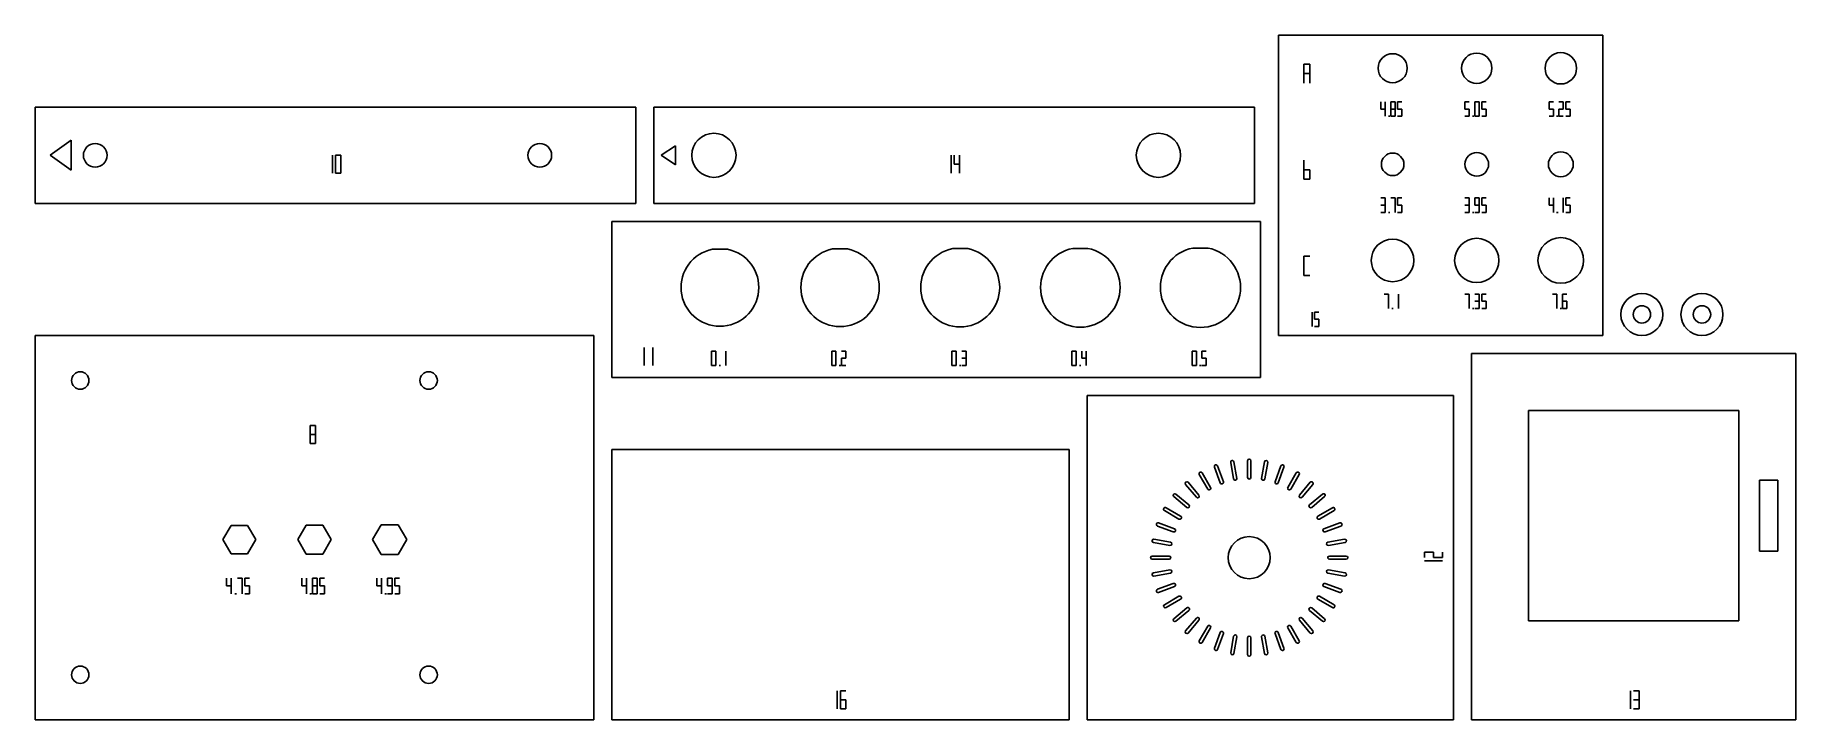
# Model space of a CAD drawing. Extents: x 0 to 293, y 0 to 114.
import ezdxf

# ---------------------------------------------------------------- set-up
doc = ezdxf.new("R2010")
doc.units = 0
doc.layers.add('CUT', color=1, linetype='CONTINUOUS')
doc.layers.add('SCORE', color=5, linetype='CONTINUOUS')

msp = doc.modelspace()

# ---------------------------------------------------------------- linework, layer by layer
at = {"layer": 'CUT'}
for p, q in [((261, 114), (207, 114)), ((207, 114), (207, 64)), ((261, 64), (261, 114)), ((100, 102), (0, 102)), ((0, 102), (0, 86)), ((100, 86), (100, 102)), ((203, 102), (103, 102)), ((103, 102), (103, 86)), ((203, 86), (203, 102)), ((6, 96.5), (2.5, 94)), ((2.5, 94), (6, 91.5)), ((6, 91.5), (6, 96.5)), ((106.6, 95.6), (104.2, 94)), ((104.2, 94), (106.6, 92.4)), ((106.6, 92.4), (106.6, 95.6)), ((0, 86), (100, 86)), ((103, 86), (203, 86)), ((204, 83), (96, 83)), ((96, 83), (96, 57)), ((204, 57), (204, 83)), ((112.7592, 78.355), (115.2408, 78.355)), ((132.7544, 78.405), (135.2456, 78.405)), ((152.7496, 78.455), (155.2504, 78.455)), ((172.7448, 78.505), (175.2552, 78.505)), ((192.74, 78.555), (195.26, 78.555)), ((93, 64), (0, 64)), ((0, 64), (0, 0)), ((93, 0), (93, 64)), ((207, 64), (261, 64)), ((293.12, 61), (239.12, 61)), ((239.12, 61), (239.12, 0)), ((293.12, 0), (293.12, 61)), ((96, 57), (204, 57)), ((236.12, 54), (175.12, 54)), ((175.12, 54), (175.12, 0)), ((236.12, 0), (236.12, 54)), ((248.62, 16.5), (248.62, 51.5)), ((248.62, 51.5), (283.62, 51.5)), ((283.62, 16.5), (283.62, 51.5)), ((172.12, 45.02), (96, 45.02)), ((96, 45.02), (96, 0)), ((172.12, 0), (172.12, 45.02)), ((194.2832, 41.1238), (195.6832, 38.6989)), ((196.338, 42.082), (197.2956, 39.4508)), ((196.8548, 42.2701), (197.8124, 39.639)), ((199.0448, 42.8569), (199.531, 40.0994)), ((199.5864, 42.9524), (200.0726, 40.1949)), ((201.845, 43.15), (201.845, 40.35)), ((202.395, 43.15), (202.395, 40.35)), ((204.6536, 42.9524), (204.1674, 40.1949)), ((205.1952, 42.8569), (204.709, 40.0994)), ((207.3852, 42.2701), (206.4276, 39.639)), ((207.902, 42.082), (206.9444, 39.4508)), ((209.9568, 41.1238), (208.5568, 38.6989)), ((191.5283, 39.1949), (193.3281, 37.0499)), ((191.9496, 39.5484), (193.7494, 37.4035)), ((193.8068, 40.8488), (195.2068, 38.4239)), ((210.4332, 40.8488), (209.0332, 38.4239)), ((212.2904, 39.5484), (210.4906, 37.4035)), ((212.7117, 39.1949), (210.9119, 37.0499)), ((287.105, 39.925), (287.105, 28.075)), ((290.135, 39.925), (287.105, 39.925)), ((290.135, 39.925), (290.135, 28.075)), ((188.2712, 35.3132), (190.6961, 33.9132)), ((189.5716, 37.1704), (191.7165, 35.3706)), ((189.9251, 37.5917), (192.0701, 35.7919)), ((214.3149, 37.5917), (212.1699, 35.7919)), ((214.6684, 37.1704), (212.5235, 35.3706)), ((215.9688, 35.3132), (213.5439, 33.9132)), ((32.6288, 32.375), (31.2576, 30)), ((35.3712, 32.375), (32.6288, 32.375)), ((36.7424, 30), (35.3712, 32.375)), ((45.0999, 32.425), (43.6999, 30)), ((47.9001, 32.425), (45.0999, 32.425)), ((49.3001, 30), (47.9001, 32.425)), ((57.5711, 32.475), (56.1421, 30)), ((60.4289, 32.475), (57.5711, 32.475)), ((61.8579, 30), (60.4289, 32.475)), ((186.8499, 32.2652), (189.481, 31.3076)), ((187.038, 32.782), (189.6692, 31.8244)), ((187.9962, 34.8368), (190.4211, 33.4368)), ((216.2438, 34.8368), (213.8189, 33.4368)), ((217.202, 32.782), (214.5708, 31.8244)), ((217.3901, 32.2652), (214.759, 31.3076)), ((31.2576, 30), (32.6288, 27.625)), ((35.3712, 27.625), (36.7424, 30)), ((43.6999, 30), (45.0999, 27.575)), ((47.9001, 27.575), (49.3001, 30)), ((56.1421, 30), (57.5711, 27.525)), ((60.4289, 27.525), (61.8579, 30)), ((186.1676, 29.5336), (188.9251, 29.0474)), ((186.2631, 30.0752), (189.0206, 29.589)), ((217.9769, 30.0752), (215.2194, 29.589)), ((218.0724, 29.5336), (215.3149, 29.0474)), ((32.6288, 27.625), (35.3712, 27.625)), ((45.0999, 27.575), (47.9001, 27.575)), ((57.5711, 27.525), (60.4289, 27.525)), ((185.97, 27.275), (188.77, 27.275)), ((185.97, 26.725), (188.77, 26.725)), ((218.27, 27.275), (215.47, 27.275)), ((218.27, 26.725), (215.47, 26.725)), ((290.135, 28.075), (287.105, 28.075)), ((186.1676, 24.4664), (188.9251, 24.9526)), ((186.2631, 23.9248), (189.0206, 24.411)), ((217.9769, 23.9248), (215.2194, 24.411)), ((218.0724, 24.4664), (215.3149, 24.9526)), ((186.8499, 21.7348), (189.481, 22.6924)), ((187.038, 21.218), (189.6692, 22.1756)), ((187.9962, 19.1632), (190.4211, 20.5632)), ((216.2438, 19.1632), (213.8189, 20.5632)), ((217.202, 21.218), (214.5708, 22.1756)), ((217.3901, 21.7348), (214.759, 22.6924)), ((188.2712, 18.6868), (190.6961, 20.0868)), ((189.5716, 16.8296), (191.7165, 18.6294)), ((189.9251, 16.4083), (192.0701, 18.2081)), ((214.3149, 16.4083), (212.1699, 18.2081)), ((214.6684, 16.8296), (212.5235, 18.6294)), ((215.9688, 18.6868), (213.5439, 20.0868)), ((191.5283, 14.8051), (193.3281, 16.9501)), ((191.9496, 14.4516), (193.7494, 16.5965)), ((193.8068, 13.1512), (195.2068, 15.5761)), ((194.2832, 12.8762), (195.6832, 15.3011)), ((209.9568, 12.8762), (208.5568, 15.3011)), ((210.4332, 13.1512), (209.0332, 15.5761)), ((212.2904, 14.4516), (210.4906, 16.5965)), ((212.7117, 14.8051), (210.9119, 16.9501)), ((248.62, 16.5), (283.62, 16.5)), ((196.338, 11.918), (197.2956, 14.5492)), ((196.8548, 11.7299), (197.8124, 14.361)), ((199.0448, 11.1431), (199.531, 13.9006)), ((199.5864, 11.0476), (200.0726, 13.8051)), ((201.845, 10.85), (201.845, 13.65)), ((202.395, 10.85), (202.395, 13.65)), ((204.6536, 11.0476), (204.1674, 13.8051)), ((205.1952, 11.1431), (204.709, 13.9006)), ((207.3852, 11.7299), (206.4276, 14.361)), ((207.902, 11.918), (206.9444, 14.5492)), ((0, 0), (93, 0)), ((96, 0), (172.12, 0)), ((175.12, 0), (236.12, 0)), ((239.12, 0), (293.12, 0))]:
    msp.add_line(p, q, dxfattribs=at)
for centre, radius in [((226, 108.5), 2.425), ((240, 108.5), 2.525), ((254, 108.5), 2.625), ((113, 94), 3.675), ((187, 94), 3.675), ((10, 94), 1.975), ((84, 94), 1.975), ((226, 92.5), 1.875), ((240, 92.5), 1.975), ((254, 92.5), 2.075), ((226, 76.5), 3.55), ((240, 76.5), 3.675), ((254, 76.5), 3.8), ((267.5, 67.5), 3.5), ((277.5, 67.5), 3.5), ((267.5, 67.5), 1.45), ((277.5, 67.5), 1.45), ((7.5, 56.5), 1.45), ((65.5, 56.5), 1.45), ((202.12, 27), 3.5), ((7.5, 7.5), 1.45), ((65.5, 7.5), 1.45)]:
    msp.add_circle(centre, radius, dxfattribs=at)
for centre, radius, start, end in [((114, 72), 6.475, 101.0479, 78.9521), ((134, 72), 6.525, 101.0054, 78.9946), ((154, 72), 6.575, 100.9633, 79.0367), ((174, 72), 6.625, 100.9218, 79.0782), ((194, 72), 6.675, 100.8807, 79.1193), ((194.045, 40.9863), 0.275, 30, 210), ((196.5964, 42.176), 0.275, 20, 200), ((199.3156, 42.9046), 0.275, 10, 190), ((202.12, 43.15), 0.275, 0, 180), ((204.9244, 42.9046), 0.275, 350, 170), ((207.6436, 42.176), 0.275, 340, 160), ((210.195, 40.9863), 0.275, 330, 150), ((191.739, 39.3716), 0.275, 40, 220), ((195.445, 38.5614), 0.275, 210, 30), ((197.554, 39.5449), 0.275, 200, 20), ((199.8018, 40.1472), 0.275, 190, 10), ((202.12, 40.35), 0.275, 180, 0), ((204.4382, 40.1472), 0.275, 170, 350), ((206.686, 39.5449), 0.275, 160, 340), ((208.795, 38.5614), 0.275, 150, 330), ((212.501, 39.3716), 0.275, 320, 140), ((188.1337, 35.075), 0.275, 60, 240), ((189.7484, 37.381), 0.275, 50, 230), ((191.8933, 35.5812), 0.275, 230, 50), ((193.5388, 37.2267), 0.275, 220, 40), ((210.7012, 37.2267), 0.275, 140, 320), ((212.3467, 35.5812), 0.275, 130, 310), ((214.4916, 37.381), 0.275, 310, 130), ((216.1063, 35.075), 0.275, 300, 120), ((186.944, 32.5236), 0.275, 70, 250), ((190.5586, 33.675), 0.275, 240, 60), ((213.6814, 33.675), 0.275, 120, 300), ((217.296, 32.5236), 0.275, 290, 110), ((186.2154, 29.8044), 0.275, 80, 260), ((188.9728, 29.3182), 0.275, 260, 80), ((189.5751, 31.566), 0.275, 250, 70), ((214.6649, 31.566), 0.275, 110, 290), ((215.2672, 29.3182), 0.275, 100, 280), ((218.0246, 29.8044), 0.275, 280, 100), ((185.97, 27), 0.275, 90, 270), ((188.77, 27), 0.275, 270, 90), ((215.47, 27), 0.275, 90, 270), ((218.27, 27), 0.275, 270, 90), ((186.2154, 24.1956), 0.275, 100, 280), ((188.9728, 24.6818), 0.275, 280, 100), ((215.2672, 24.6818), 0.275, 80, 260), ((218.0246, 24.1956), 0.275, 260, 80), ((186.944, 21.4764), 0.275, 110, 290), ((189.5751, 22.434), 0.275, 290, 110), ((190.5586, 20.325), 0.275, 300, 120), ((213.6814, 20.325), 0.275, 60, 240), ((214.6649, 22.434), 0.275, 70, 250), ((217.296, 21.4764), 0.275, 250, 70), ((188.1337, 18.925), 0.275, 120, 300), ((191.8933, 18.4188), 0.275, 310, 130), ((212.3467, 18.4188), 0.275, 50, 230), ((216.1063, 18.925), 0.275, 240, 60), ((189.7484, 16.619), 0.275, 130, 310), ((191.739, 14.6284), 0.275, 140, 320), ((193.5388, 16.7733), 0.275, 320, 140), ((195.445, 15.4386), 0.275, 330, 150), ((197.554, 14.4551), 0.275, 340, 160), ((206.686, 14.4551), 0.275, 20, 200), ((208.795, 15.4386), 0.275, 30, 210), ((210.7012, 16.7733), 0.275, 40, 220), ((212.501, 14.6284), 0.275, 220, 40), ((214.4916, 16.619), 0.275, 230, 50), ((194.045, 13.0137), 0.275, 150, 330), ((196.5964, 11.824), 0.275, 160, 340), ((199.8018, 13.8528), 0.275, 350, 170), ((202.12, 13.65), 0.275, 0, 180), ((204.4382, 13.8528), 0.275, 10, 190), ((207.6436, 11.824), 0.275, 200, 20), ((210.195, 13.0137), 0.275, 210, 30), ((199.3156, 11.0954), 0.275, 170, 350), ((202.12, 10.85), 0.275, 180, 0), ((204.9244, 11.0954), 0.275, 190, 10)]:
    msp.add_arc(centre, radius, start, end, dxfattribs=at)
at = {"layer": 'SCORE'}
for p, q in [((211.24, 109.2), (212.2, 109.2)), ((211.24, 107.6), (211.24, 109.2)), ((212.2, 109.2), (212.2, 107.6)), ((211.24, 106), (211.24, 107.6)), ((211.24, 107.6), (212.2, 107.6)), ((212.2, 107.6), (212.2, 106)), ((224.0335, 101.7), (224.0335, 102.9)), ((224.7535, 102.9), (224.7535, 101.7)), ((225.6865, 102.9), (226.4065, 102.9)), ((225.6865, 101.7), (225.6865, 102.9)), ((226.4065, 102.9), (226.4065, 101.7)), ((226.8265, 102.9), (227.5465, 102.9)), ((226.8265, 101.7), (226.8265, 102.9)), ((238.0335, 102.9), (238.7535, 102.9)), ((238.0335, 101.7), (238.0335, 102.9)), ((239.6865, 102.9), (240.4065, 102.9)), ((239.6865, 101.7), (239.6865, 102.9)), ((240.4065, 102.9), (240.4065, 101.7)), ((240.8265, 102.9), (241.5465, 102.9)), ((240.8265, 101.7), (240.8265, 102.9)), ((252.0335, 102.9), (252.7535, 102.9)), ((252.0335, 101.7), (252.0335, 102.9)), ((253.6865, 102.9), (254.4065, 102.9)), ((254.4065, 102.9), (254.4065, 101.7)), ((254.8265, 102.9), (255.5465, 102.9)), ((254.8265, 101.7), (254.8265, 102.9)), ((224.0335, 101.7), (224.7535, 101.7)), ((224.7535, 101.7), (224.7535, 100.5)), ((225.2935, 100.5), (225.5335, 100.5)), ((225.6865, 100.5), (225.6865, 101.7)), ((225.6865, 101.7), (226.4065, 101.7)), ((225.6865, 100.5), (226.4065, 100.5)), ((226.4065, 101.7), (226.4065, 100.5)), ((226.8265, 101.7), (227.5465, 101.7)), ((226.8265, 100.5), (227.5465, 100.5)), ((227.5465, 101.7), (227.5465, 100.5)), ((238.0335, 101.7), (238.7535, 101.7)), ((238.0335, 100.5), (238.7535, 100.5)), ((238.7535, 101.7), (238.7535, 100.5)), ((239.2935, 100.5), (239.5335, 100.5)), ((239.6865, 100.5), (239.6865, 101.7)), ((239.6865, 100.5), (240.4065, 100.5)), ((240.4065, 101.7), (240.4065, 100.5)), ((240.8265, 101.7), (241.5465, 101.7)), ((240.8265, 100.5), (241.5465, 100.5)), ((241.5465, 101.7), (241.5465, 100.5)), ((252.0335, 101.7), (252.7535, 101.7)), ((252.0335, 100.5), (252.7535, 100.5)), ((252.7535, 101.7), (252.7535, 100.5)), ((253.2935, 100.5), (253.5335, 100.5)), ((253.6865, 101.7), (254.4065, 101.7)), ((253.6865, 100.5), (253.6865, 101.7)), ((253.6865, 100.5), (254.4065, 100.5)), ((254.8265, 101.7), (255.5465, 101.7)), ((254.8265, 100.5), (255.5465, 100.5)), ((255.5465, 101.7), (255.5465, 100.5)), ((49.475, 94), (49.475, 92.5)), ((50, 94), (50.9, 94)), ((50, 92.5), (50, 94)), ((50.9, 94), (50.9, 92.5)), ((152.475, 94), (152.475, 92.5)), ((153, 92.5), (153, 94)), ((153.9, 94), (153.9, 92.5)), ((49.475, 92.5), (49.475, 91)), ((50, 91), (50, 92.5)), ((50, 91), (50.9, 91)), ((50.9, 92.5), (50.9, 91)), ((152.475, 92.5), (152.475, 91)), ((153, 92.5), (153.9, 92.5)), ((153.9, 92.5), (153.9, 91)), ((211.24, 91.6), (211.24, 93.2)), ((211.24, 90), (211.24, 91.6)), ((211.24, 91.6), (212.2, 91.6)), ((212.2, 91.6), (212.2, 90)), ((211.24, 90), (212.2, 90)), ((224.0335, 86.9), (224.7535, 86.9)), ((224.0335, 85.7), (224.7535, 85.7)), ((224.7535, 86.9), (224.7535, 85.7)), ((224.7535, 85.7), (224.7535, 84.5)), ((225.6865, 86.9), (226.4065, 86.9)), ((226.4065, 86.9), (226.4065, 85.7)), ((226.4065, 85.7), (226.4065, 84.5)), ((226.8265, 86.9), (227.5465, 86.9)), ((226.8265, 85.7), (226.8265, 86.9)), ((226.8265, 85.7), (227.5465, 85.7)), ((227.5465, 85.7), (227.5465, 84.5)), ((238.0335, 86.9), (238.7535, 86.9)), ((238.0335, 85.7), (238.7535, 85.7)), ((238.7535, 86.9), (238.7535, 85.7)), ((238.7535, 85.7), (238.7535, 84.5)), ((239.6865, 86.9), (240.4065, 86.9)), ((239.6865, 85.7), (239.6865, 86.9)), ((239.6865, 85.7), (240.4065, 85.7)), ((240.4065, 86.9), (240.4065, 85.7)), ((240.4065, 85.7), (240.4065, 84.5)), ((240.8265, 86.9), (241.5465, 86.9)), ((240.8265, 85.7), (240.8265, 86.9)), ((240.8265, 85.7), (241.5465, 85.7)), ((241.5465, 85.7), (241.5465, 84.5)), ((252.0335, 85.7), (252.0335, 86.9)), ((252.0335, 85.7), (252.7535, 85.7)), ((252.7535, 86.9), (252.7535, 85.7)), ((252.7535, 85.7), (252.7535, 84.5)), ((254.4065, 86.9), (254.4065, 85.7)), ((254.4065, 85.7), (254.4065, 84.5)), ((254.8265, 86.9), (255.5465, 86.9)), ((254.8265, 85.7), (254.8265, 86.9)), ((254.8265, 85.7), (255.5465, 85.7)), ((255.5465, 85.7), (255.5465, 84.5)), ((224.0335, 84.5), (224.7535, 84.5)), ((225.2935, 84.5), (225.5335, 84.5)), ((226.8265, 84.5), (227.5465, 84.5)), ((238.0335, 84.5), (238.7535, 84.5)), ((239.2935, 84.5), (239.5335, 84.5)), ((239.6865, 84.5), (240.4065, 84.5)), ((240.8265, 84.5), (241.5465, 84.5)), ((253.2935, 84.5), (253.5335, 84.5)), ((254.8265, 84.5), (255.5465, 84.5)), ((211.24, 77.2), (212.2, 77.2)), ((211.24, 75.6), (211.24, 77.2)), ((211.24, 74), (211.24, 75.6)), ((211.24, 74), (212.2, 74)), ((224.6035, 70.9), (225.3235, 70.9)), ((225.3235, 70.9), (225.3235, 69.7)), ((226.9765, 70.9), (226.9765, 69.7)), ((238.0335, 70.9), (238.7535, 70.9)), ((238.7535, 70.9), (238.7535, 69.7)), ((239.6865, 70.9), (240.4065, 70.9)), ((240.4065, 70.9), (240.4065, 69.7)), ((240.8265, 70.9), (241.5465, 70.9)), ((240.8265, 69.7), (240.8265, 70.9)), ((252.6035, 70.9), (253.3235, 70.9)), ((253.3235, 70.9), (253.3235, 69.7)), ((254.2565, 70.9), (254.9765, 70.9)), ((254.2565, 69.7), (254.2565, 70.9)), ((212.58, 67.9), (212.58, 66.7)), ((213, 67.9), (213.72, 67.9)), ((213, 66.7), (213, 67.9)), ((225.3235, 69.7), (225.3235, 68.5)), ((225.8635, 68.5), (226.1035, 68.5)), ((226.9765, 69.7), (226.9765, 68.5)), ((238.7535, 69.7), (238.7535, 68.5)), ((239.2935, 68.5), (239.5335, 68.5)), ((239.6865, 69.7), (240.4065, 69.7)), ((239.6865, 68.5), (240.4065, 68.5)), ((240.4065, 69.7), (240.4065, 68.5)), ((240.8265, 69.7), (241.5465, 69.7)), ((240.8265, 68.5), (241.5465, 68.5)), ((241.5465, 69.7), (241.5465, 68.5)), ((253.3235, 69.7), (253.3235, 68.5)), ((253.8635, 68.5), (254.1035, 68.5)), ((254.2565, 69.7), (254.9765, 69.7)), ((254.2565, 68.5), (254.2565, 69.7)), ((254.2565, 68.5), (254.9765, 68.5)), ((254.9765, 69.7), (254.9765, 68.5)), ((212.58, 66.7), (212.58, 65.5)), ((213, 66.7), (213.72, 66.7)), ((213, 65.5), (213.72, 65.5)), ((213.72, 66.7), (213.72, 65.5)), ((101.4, 62), (101.4, 60.5)), ((102.825, 62), (102.825, 60.5)), ((101.4, 60.5), (101.4, 59)), ((102.825, 60.5), (102.825, 59)), ((112.6035, 61.4), (113.3235, 61.4)), ((112.6035, 60.2), (112.6035, 61.4)), ((112.6035, 59), (112.6035, 60.2)), ((112.6035, 59), (113.3235, 59)), ((113.3235, 61.4), (113.3235, 60.2)), ((113.3235, 60.2), (113.3235, 59)), ((113.8635, 59), (114.1035, 59)), ((114.9765, 61.4), (114.9765, 60.2)), ((114.9765, 60.2), (114.9765, 59)), ((132.6035, 61.4), (133.3235, 61.4)), ((132.6035, 60.2), (132.6035, 61.4)), ((132.6035, 59), (132.6035, 60.2)), ((132.6035, 59), (133.3235, 59)), ((133.3235, 61.4), (133.3235, 60.2)), ((133.3235, 60.2), (133.3235, 59)), ((133.8635, 59), (134.1035, 59)), ((134.2565, 61.4), (134.9765, 61.4)), ((134.2565, 60.2), (134.9765, 60.2)), ((134.2565, 59), (134.2565, 60.2)), ((134.2565, 59), (134.9765, 59)), ((134.9765, 61.4), (134.9765, 60.2)), ((152.6035, 61.4), (153.3235, 61.4)), ((152.6035, 60.2), (152.6035, 61.4)), ((152.6035, 59), (152.6035, 60.2)), ((152.6035, 59), (153.3235, 59)), ((153.3235, 61.4), (153.3235, 60.2)), ((153.3235, 60.2), (153.3235, 59)), ((153.8635, 59), (154.1035, 59)), ((154.2565, 61.4), (154.9765, 61.4)), ((154.2565, 60.2), (154.9765, 60.2)), ((154.2565, 59), (154.9765, 59)), ((154.9765, 61.4), (154.9765, 60.2)), ((154.9765, 60.2), (154.9765, 59)), ((172.6035, 61.4), (173.3235, 61.4)), ((172.6035, 60.2), (172.6035, 61.4)), ((172.6035, 59), (172.6035, 60.2)), ((172.6035, 59), (173.3235, 59)), ((173.3235, 61.4), (173.3235, 60.2)), ((173.3235, 60.2), (173.3235, 59)), ((173.8635, 59), (174.1035, 59)), ((174.2565, 60.2), (174.2565, 61.4)), ((174.2565, 60.2), (174.9765, 60.2)), ((174.9765, 61.4), (174.9765, 60.2)), ((174.9765, 60.2), (174.9765, 59)), ((192.6035, 61.4), (193.3235, 61.4)), ((192.6035, 60.2), (192.6035, 61.4)), ((192.6035, 59), (192.6035, 60.2)), ((192.6035, 59), (193.3235, 59)), ((193.3235, 61.4), (193.3235, 60.2)), ((193.3235, 60.2), (193.3235, 59)), ((193.8635, 59), (194.1035, 59)), ((194.2565, 61.4), (194.9765, 61.4)), ((194.2565, 60.2), (194.2565, 61.4)), ((194.2565, 60.2), (194.9765, 60.2)), ((194.2565, 59), (194.9765, 59)), ((194.9765, 60.2), (194.9765, 59)), ((45.7875, 49), (46.6875, 49)), ((45.7875, 47.5), (45.7875, 49)), ((45.7875, 46), (45.7875, 47.5)), ((45.7875, 47.5), (46.6875, 47.5)), ((46.6875, 49), (46.6875, 47.5)), ((46.6875, 47.5), (46.6875, 46)), ((45.7875, 46), (46.6875, 46)), ((231.32, 27), (231.32, 27.9)), ((231.32, 27.9), (232.82, 27.9)), ((231.32, 26.475), (232.82, 26.475)), ((232.82, 27), (232.82, 27.9)), ((234.32, 27), (232.82, 27)), ((232.82, 26.475), (234.32, 26.475)), ((234.32, 27), (234.32, 27.9)), ((31.8696, 22.3), (31.8696, 23.6)), ((32.6496, 23.6), (32.6496, 22.3)), ((33.6604, 23.6), (34.4404, 23.6)), ((34.4404, 23.6), (34.4404, 22.3)), ((34.8954, 23.6), (35.6754, 23.6)), ((34.8954, 22.3), (34.8954, 23.6)), ((44.3696, 22.3), (44.3696, 23.6)), ((45.1496, 23.6), (45.1496, 22.3)), ((46.1604, 23.6), (46.9404, 23.6)), ((46.1604, 22.3), (46.1604, 23.6)), ((46.9404, 23.6), (46.9404, 22.3)), ((47.3954, 23.6), (48.1754, 23.6)), ((47.3954, 22.3), (47.3954, 23.6)), ((56.8696, 22.3), (56.8696, 23.6)), ((57.6496, 23.6), (57.6496, 22.3)), ((58.6604, 23.6), (59.4404, 23.6)), ((58.6604, 22.3), (58.6604, 23.6)), ((59.4404, 23.6), (59.4404, 22.3)), ((59.8954, 23.6), (60.6754, 23.6)), ((59.8954, 22.3), (59.8954, 23.6)), ((31.8696, 22.3), (32.6496, 22.3)), ((32.6496, 22.3), (32.6496, 21)), ((33.2346, 21), (33.4946, 21)), ((34.4404, 22.3), (34.4404, 21)), ((34.8954, 22.3), (35.6754, 22.3)), ((34.8954, 21), (35.6754, 21)), ((35.6754, 22.3), (35.6754, 21)), ((44.3696, 22.3), (45.1496, 22.3)), ((45.1496, 22.3), (45.1496, 21)), ((45.7346, 21), (45.9946, 21)), ((46.1604, 21), (46.1604, 22.3)), ((46.1604, 22.3), (46.9404, 22.3)), ((46.1604, 21), (46.9404, 21)), ((46.9404, 22.3), (46.9404, 21)), ((47.3954, 22.3), (48.1754, 22.3)), ((47.3954, 21), (48.1754, 21)), ((48.1754, 22.3), (48.1754, 21)), ((56.8696, 22.3), (57.6496, 22.3)), ((57.6496, 22.3), (57.6496, 21)), ((58.2346, 21), (58.4946, 21)), ((58.6604, 22.3), (59.4404, 22.3)), ((58.6604, 21), (59.4404, 21)), ((59.4404, 22.3), (59.4404, 21)), ((59.8954, 22.3), (60.6754, 22.3)), ((59.8954, 21), (60.6754, 21)), ((60.6754, 22.3), (60.6754, 21)), ((133.535, 4.8), (133.535, 3.3)), ((133.535, 3.3), (133.535, 1.8)), ((134.06, 4.8), (134.96, 4.8)), ((134.06, 3.3), (134.06, 4.8)), ((134.06, 3.3), (134.96, 3.3)), ((134.06, 1.8), (134.06, 3.3)), ((134.96, 3.3), (134.96, 1.8)), ((265.595, 4.8), (265.595, 3.3)), ((265.595, 3.3), (265.595, 1.8)), ((266.12, 4.8), (267.02, 4.8)), ((266.12, 3.3), (267.02, 3.3)), ((267.02, 4.8), (267.02, 3.3)), ((267.02, 3.3), (267.02, 1.8)), ((134.06, 1.8), (134.96, 1.8)), ((266.12, 1.8), (267.02, 1.8))]:
    msp.add_line(p, q, dxfattribs=at)

doc.saveas('drawing.dxf')
